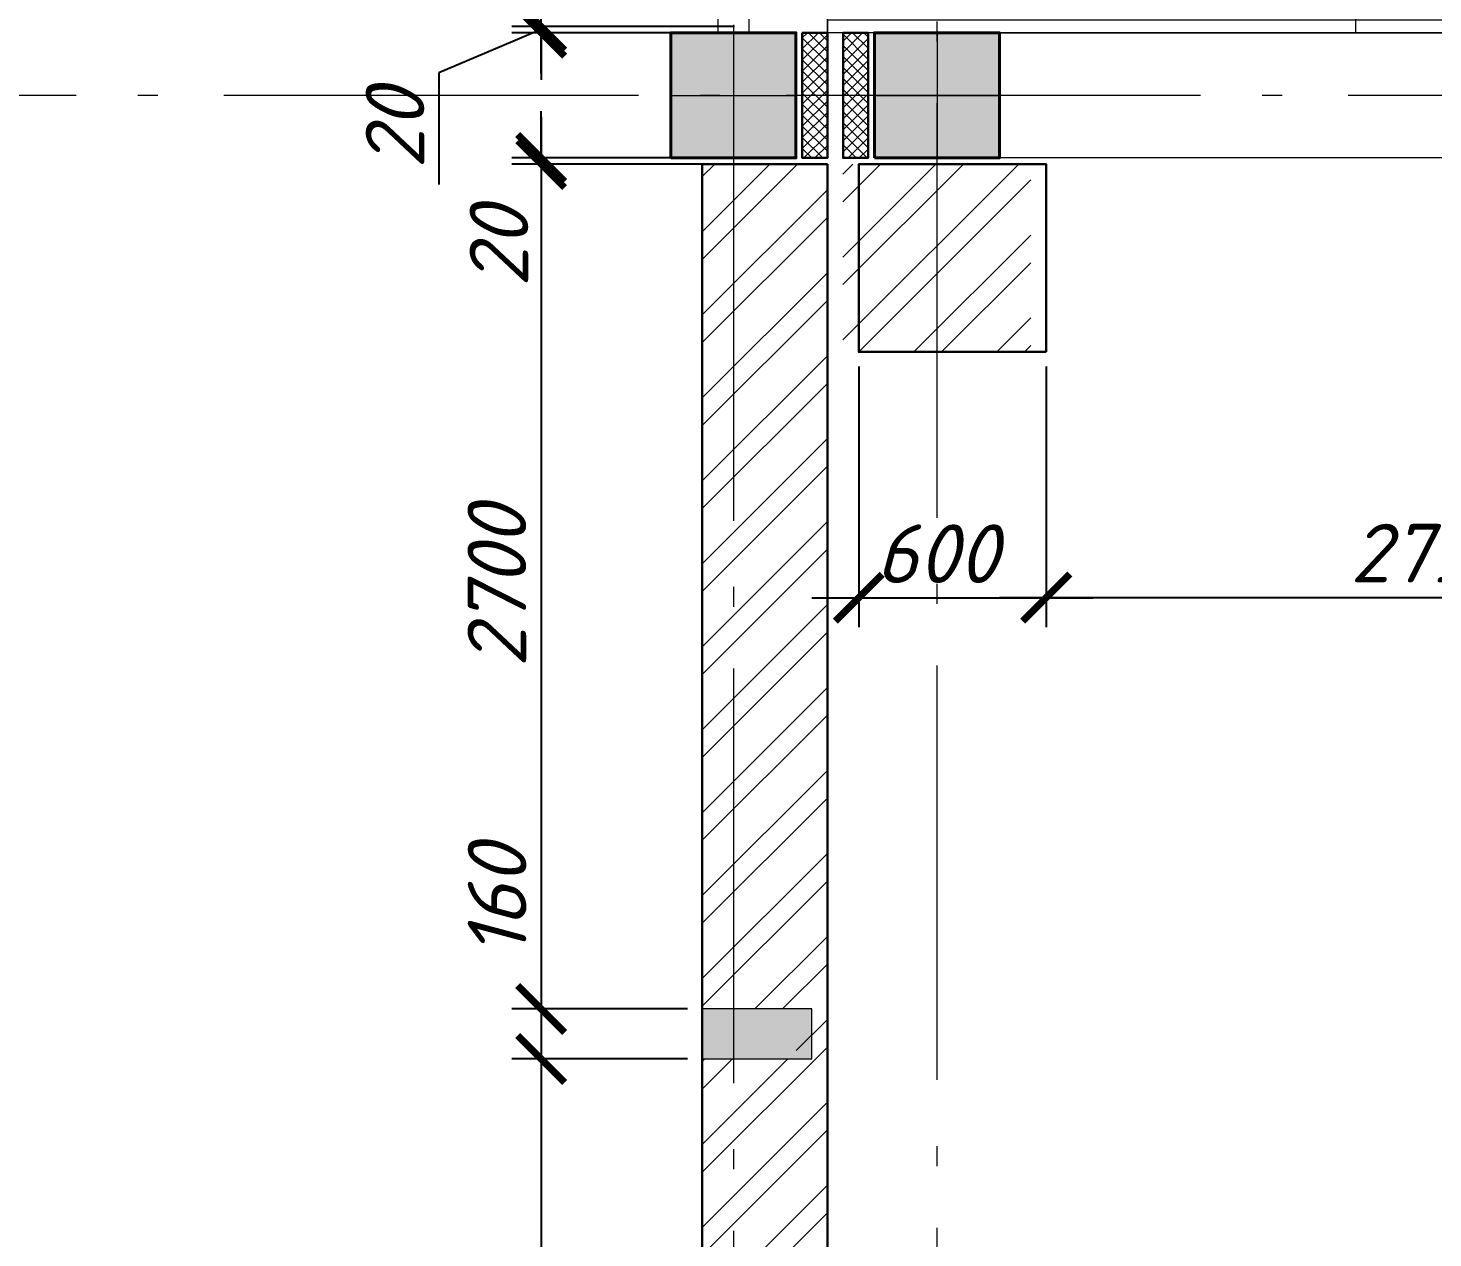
# Model space of a CAD drawing. Header units: millimetres. Extents: x -238377 to 196118, y -123284 to 30177.
# Drawn here: x -186906 to -182415, y -76862 to -72995 of the extents above; entities that cross this region are included whole.
import ezdxf
from ezdxf.enums import TextEntityAlignment as Align

# ---------------------------------------------------------------- set-up
doc = ezdxf.new("R2010")
doc.units = ezdxf.units.MM
doc.header["$MEASUREMENT"] = 0
doc.linetypes.add('Double Dashed', pattern=[1797.2222328186035, 1325, -211.6666555404663, 63.33334445953369, -197.2222328186035])
doc.linetypes.add('Штриховая', pattern=[5644.444465637207, 2822.222232818604, -2822.222232818603])
doc.layers.get('0').update_dxf_attribs({"lineweight": 5})
doc.layers.add('#Hatch', color=7, linetype='Continuous', lineweight=5, true_color=0x4d4d4d)
doc.layers.add('#Каркас', color=7, linetype='Continuous', lineweight=5, true_color=0x757575)
for name, color, linetype, lineweight in [('#Бетон', 10, 'Continuous', 15), ('#размеры', 7, 'Continuous', 5), ('колонны_Ном._пера__94', 252, 'Continuous', 13), ('колонны_Ном._пера__99', 7, 'Continuous', 40), ('лестницы_Ном._пера__96', 7, 'Continuous', 13), ('оси_Ном._пера__96', 7, 'Continuous', 5), ('чертеж_Ном._пера__96', 7, 'Continuous', 13), ('чертеж_Ном._пера__97', 7, 'Continuous', 20)]:
    doc.layers.add(name, color=color, linetype=linetype, lineweight=lineweight)
for name, color, linetype in [('#стены наруж', 7, 'Continuous'), ('колонны', 7, 'Continuous'), ('оси', 7, 'Continuous')]:
    doc.layers.add(name, color=color, linetype=linetype)
doc.styles.add('STEP PR', font='isocpeui.ttf')
doc.styles.add('СГЕНЕРИР_СТИЛЬ_3', font='gost_2_304-81_type.ttf')
doc.dimstyles.new('SPDS', dxfattribs={"dimscale": 10, "dimtxt": 2.5, "dimasz": 2, "dimexe": 1.25, "dimexo": 0.625, "dimtad": 1, "dimdec": 0, "dimrnd": 0.001, "dimtxsty": 'STEP PR', "dimblk": 'ARCHTICK', "dimcen": 2.5, "dimdle": 2, "dimclrd": 256, "dimclre": 256, "dimclrt": 7, "dimadec": 0, "dimazin": 2, "dimtfac": 0.75, "dimtdec": 0, "dimtmove": 1, "dimatfit": 3, "dimfxl": 1, "dimtolj": 1, "dimarcsym": 1})
pattern_1 = [(45, (0, 0), (-132.5825214724776, 132.5825214724777), []), (45, (88.38834750000002, 0), (-132.5825214724776, 132.5825214724777), [])]

# ---------------------------------------------------------------- blocks, each defined once
blk = doc.blocks.new('л 4050h')
at = {"color": 8, "lineweight": 0, "true_color": 0x737373}
for centre, radius in [((2148.955879294192, 4800), 28.24369031123934), ((1599.205592194359, 1054.975001206311), 45.56153539167691)]:
    blk.add_circle(centre, radius, dxfattribs=at)
at = {"layer": 'лестницы_Ном._пера__96', "color": 8, "lineweight": 0, "true_color": 0x737373}
for p, q in [((-101.0441207058075, 5900), (2698.955879294194, 5900)), ((-100.5444067955159, 504.9750012063111), (-101.0441207058075, 5900)), ((2698.955879294194, 5900), (2698.955879294194, 1800)), ((-101.0441207058075, 4800), (998.9558792941926, 4800)), ((448.9558792941925, 4800), (248.9558792941925, 4600)), ((448.9558792941925, 4800), (648.9558792941928, 4600)), ((448.9875192054357, 1604.975001206311), (448.9605259791117, 4800)), ((998.9558792941926, 1604.975001206311), (998.9558792941926, 4800)), ((2698.955879294194, 4800), (1598.955879294192, 4800)), ((2148.955879294192, 4800), (2148.955879294192, 1800)), ((-101.0441207058075, 4500), (998.9558792941926, 4500)), ((2698.955879294194, 4500), (1598.955879294192, 4500)), ((-101.0441207058075, 4200), (998.9558792941926, 4200)), ((2698.955879294194, 4200), (1598.955879294192, 4200)), ((-101.0441207058075, 3900), (998.9558792941926, 3900)), ((2698.955879294194, 3900), (1598.955879294192, 3900)), ((-101.0441207058075, 3600), (998.9558792941926, 3600)), ((2698.955879294194, 3600), (1598.955879294192, 3600)), ((-101.0441207058075, 3300), (998.9558792941926, 3300)), ((2698.955879294194, 3300), (1598.955879294192, 3300)), ((-101.0441207058075, 3000), (998.9558792941926, 3000)), ((2698.955879294194, 3000), (1598.955879294192, 3000)), ((2698.955879294194, 3000), (1598.955879294192, 3000)), ((-101.0441207058075, 2700), (998.9558792941926, 2700)), ((2698.955879294194, 2700), (1598.955879294192, 2700)), ((-101.0441207058075, 2400), (998.9558792941926, 2400)), ((2698.455879294194, 2400), (1599.455879294192, 2400)), ((-101.0441207058075, 2100), (998.9558792941926, 2100)), ((2698.455879294194, 2100), (1599.455879294192, 2100)), ((2148.955879294192, 1800), (1948.955879294192, 2000)), ((2148.955879294192, 1800), (2348.955879294194, 2000)), ((-101.0441207058075, 1800), (998.9558792941926, 1800)), ((-160.5444067955159, 504.9750012063111), (-160.6462942383811, 1604.975001206312)), ((99.20559219436028, 504.9750012063116), (99.20559219436052, 1604.975001206312)), ((399.2055921943603, 504.9750012063116), (399.2055921943605, 1604.975001206312)), ((699.2055921943602, 504.9750012063113), (699.2055921943602, 1604.975001206311)), ((999.2055921943604, 504.9750012063113), (999.2055921943604, 1604.975001206311)), ((1299.205592194359, 504.9750012063113), (1299.205592194361, 1604.975001206311)), ((1599.205592194359, 504.9750012063113), (1599.20559219436, 1604.975001206311)), ((1599.205592194359, 505.4750012063113), (1599.20559219436, 1604.475001206311)), ((99.20559219436052, 1054.975001206311), (299.2055921943605, 1254.975001206311)), ((1599.20559219436, 1054.975001206311), (99.20559219436052, 1054.975001206311)), ((99.20559219436052, 1054.975001206311), (299.2055921943605, 854.9750012063114))]:
    blk.add_line(p, q, dxfattribs=at)
at = {"layer": 'лестницы_Ном._пера__96', "color": 8, "true_color": 0x737373}
for p, q in [((998.9558792941923, 4800), (1789.205878284068, 4800)), ((99.20559219436028, 504.9750012063116), (99.20559219436052, 1604.975001206312))]:
    blk.add_line(p, q, dxfattribs=at)
at = {"layer": 'лестницы_Ном._пера__96', "color": 8, "linetype": 'Continuous', "lineweight": 15, "true_color": 0x737373}
blk.add_line((3288.61509976363, 1800), (1599.190361150155, 1799.863973493446), dxfattribs=at)
at = {"layer": 'лестницы_Ном._пера__96', "color": 8, "linetype": 'Штриховая', "lineweight": 0, "ltscale": 0.05, "true_color": 0x737373}
blk.add_line((-101.0441207058075, 600.0000000000008), (998.9558792941926, 600.0000000000008), dxfattribs=at)
at = {"layer": 'лестницы_Ном._пера__96', "color": 8, "linetype": 'Continuous', "true_color": 0x737373}
blk.add_line((1789.455591184236, 504.975001206311), (190.7497129001672, 504.9750012063113), dxfattribs=at)
at = {"layer": 'лестницы_Ном._пера__96', "color": 8, "lineweight": 0, "true_color": 0x737373}
for points in [[(-48.47011575044728, 1604.975001206312), (-48.47011575044469, 5857.109643665281), (2648.955879294194, 5857.109643665281), (2648.955879294194, 1800), (2648.955879294194, 1750), (3288.61509976363, 1750)], [(998.9558792941926, 1604.975001206311), (998.9558792941926, 545.3471598584476)]]:
    blk.add_lwpolyline(points, dxfattribs=at)
at = {"layer": 'лестницы_Ном._пера__96', "color": 8, "linetype": 'Continuous', "lineweight": 15, "true_color": 0x737373}
for points in [[(-160.6462942383807, 1604.975001206312), (1599.205593102147, 1604.975001206311), (1598.955879294192, 4800)], [(-160.5444067955159, 504.9750012063111), (1789.955591184235, 504.975001206311), (1789.955591184235, 504.975001206311), (3288.61509976363, 504.975001206311)]]:
    blk.add_lwpolyline(points, dxfattribs=at)
at = {"layer": 'лестницы_Ном._пера__96', "color": 8, "linetype": 'Continuous', "lineweight": 0, "true_color": 0x737373}
blk.add_lwpolyline([(3288.61509976363, 504.975001206311), (3288.61509976363, 1800)], dxfattribs=at)
at = {"layer": 'лестницы_Ном._пера__96', "color": 8, "linetype": 'Continuous', "true_color": 0x737373}
blk.add_arc((1599.455879294192, 2400.5), 0.5, 180, 270, dxfattribs=at)
at = {"layer": 'лестницы_Ном._пера__96', "color": 8, "lineweight": 0, "true_color": 0x737373}
blk.add_arc((2698.455879294194, 2400.5), 0.5, 270, 0, dxfattribs=at)
at = {"layer": 'лестницы_Ном._пера__96', "color": 8, "linetype": 'Continuous', "true_color": 0x737373}
for centre, major_axis, start_param, end_param in [((1599.20559219436, 1604.475001206311), (0.3535533905933335, 0.3535533905933334), 5.497787143781968, 7.068583470577201), ((1899.205592194361, 1604.475001206311), (0.3535533905933335, 0.3535533905933334), 5.497787143781968, 7.068583470577201), ((1789.455591184236, 505.475001206311), (-0.3535533905933334, 0.3535533905933335), 2.356194490192176, 3.92699081698741)]:
    blk.add_ellipse(centre, major_axis=major_axis, ratio=0.9999999999996624, start_param=start_param, end_param=end_param, dxfattribs=at)
at = {"layer": 'чертеж_Ном._пера__97', "color": 8, "lineweight": 0, "true_color": 0x737373, "flags": 128}
for points in [[(-160.6422407232505, 1561.212330182254), (1653.548002313858, 1561.240241591131), (1653.548002313858, 4850), (945.598805778602, 4850), (945.5988057786011, 1604.975001206311)], [(-160.5481462646139, 545.3471598584475), (3288.61509976363, 545.3471598584481), (3288.61509976363, 504.9750012063117)]]:
    blk.add_lwpolyline(points, dxfattribs=at)
blk = doc.blocks.new('Стандартный маркер сетки_6')
at = {"layer": 'оси_Ном._пера__96', "linetype": 'Double Dashed'}
blk.add_line((899.998, 0), (20403.37020438521, 0), dxfattribs=at)
at = {"layer": 'оси_Ном._пера__96', "style": 'СГЕНЕРИР_СТИЛЬ_3'}
blk.add_attdef('AC_MarkerText_1', text='', height=350, rotation=90.00000000000001, dxfattribs=at).set_placement((21973.06481044581, -122.1820000000037), align=Align.BOTTOM_LEFT)
blk = doc.blocks.new('Стандартный маркер сетки_17')
at = {"layer": 'оси_Ном._пера__96', "linetype": 'Double Dashed'}
blk.add_line((899.998, 0), (20403.37020438521, 0), dxfattribs=at)
at = {"layer": 'оси_Ном._пера__96', "style": 'СГЕНЕРИР_СТИЛЬ_3'}
blk.add_attdef('AC_MarkerText_1', text='', height=350, rotation=90.00000000000001, dxfattribs=at).set_placement((21973.06481044581, -122.1820000000037), align=Align.BOTTOM_LEFT)
blk = doc.blocks.new('Колонна_15_1', base_point=(22378.99723129311, 71855.66050761616))
at = {"layer": 'колонны_Ном._пера__94', "linetype": 'Continuous', "true_color": 0x7d7d7d}
blk.add_hatch(color=8, dxfattribs=at).paths.add_polyline_path([(22178.99723129311, 71646.72119272557), (22578.99723129311, 71646.72119272557), (22578.99723129312, 72046.72119272557), (22178.99723129311, 72046.72119272557)])
blk.add_hatch(color=8, dxfattribs=at).paths.add_polyline_path([(22178.99723129311, 71646.72119272557), (22578.99723129311, 71646.72119272557), (22578.99723129312, 72046.72119272557), (22178.99723129311, 72046.72119272557)])
at = {"layer": 'колонны_Ном._пера__99', "linetype": 'Continuous', "flags": 128}
blk.add_lwpolyline([(22178.99723129311, 71646.72119272557), (22578.99723129311, 71646.72119272557), (22578.99723129311, 72046.72119272557), (22178.99723129311, 72046.72119272557)], close=True, dxfattribs=at)
at = {"layer": 'колонны_Ном._пера__99', "color": 8, "linetype": 'Continuous', "true_color": 0x737373, "flags": 128}
blk.add_lwpolyline([(22178.99723129311, 71646.72119272557), (22578.99723129311, 71646.72119272557), (22578.99723129311, 72046.72119272557), (22178.99723129311, 72046.72119272557)], close=True, dxfattribs=at)
at = {"layer": 'оси_Ном._пера__96', "color": 253, "lineweight": 5, "true_color": 0x9c9c9c}
for points in [[(22379.28954720434, 72046.72119272557), (22379.28954720434, 71646.72119272557)], [(22379.28954720434, 72046.72119272557), (22379.28954720434, 71646.72119272557)], [(22178.99723129311, 71846.72119272557), (22578.99723129311, 71846.72119272557)], [(22178.99723129311, 71846.72119272557), (22578.99723129311, 71846.72119272557)]]:
    blk.add_lwpolyline(points, dxfattribs=at)
blk = doc.blocks.new('_ArchTick')
at = {"color": 0, "linetype": 'ByBlock', "const_width": 0.15}
blk.add_lwpolyline([(-0.5, -0.5), (0.5, 0.5)], dxfattribs=at)
blk = doc.blocks.new('*D65')
at = {"layer": '#размеры', "lineweight": -2, "transparency": 16777216}
for p, q in [((-184250.8809955969, -74077.26718151149), (-184250.8809955969, -74909.80933126442)), ((-183651.2957095267, -74077.2671872373), (-183651.2957095267, -74909.80933126442)), ((-184400.8809955969, -74816.05933126442), (-183501.2957095267, -74816.05933126442))]:
    blk.add_line(p, q, dxfattribs=at)
at = {"layer": 'Defpoints', "color": 0, "transparency": 16777216}
for p in [(-184250.8809955969, -74030.39218151149), (-183651.2957095267, -74030.3921872373), (-183651.2957095267, -74816.05933126442)]:
    blk.add_point(p, dxfattribs=at)
at = {"layer": '#размеры', "lineweight": -2, "transparency": 16777216, "xscale": 150, "yscale": 150, "zscale": 150, "rotation": 180}
blk.add_blockref('_ArchTick', (-184250.8809955969, -74816.05933126442), dxfattribs=at)
at = {"layer": '#размеры', "lineweight": -2, "transparency": 16777216, "xscale": 150, "yscale": 150, "zscale": 150}
blk.add_blockref('_ArchTick', (-183651.2957095267, -74816.05933126442), dxfattribs=at)
at = {"layer": '#размеры', "color": 7, "transparency": 16777216, "insert": (-184001.174375006, -74675.43433126442), "char_height": 187.5, "attachment_point": 5, "style": 'STEP PR'}
blk.add_mtext('\\A1;600', dxfattribs=at)
blk = doc.blocks.new('*D66')
at = {"layer": '#размеры', "lineweight": -2, "transparency": 16777216}
for p, q in [((-183651.2957095267, -74077.2671872373), (-183651.2957095267, -74909.11943591938)), ((-180901.170939513, -74208.92271871518), (-180901.170939513, -74909.11943591938)), ((-183801.2957095267, -74815.36943591938), (-180751.170939513, -74815.36943591938))]:
    blk.add_line(p, q, dxfattribs=at)
at = {"layer": 'Defpoints', "color": 0, "transparency": 16777216}
for p in [(-183651.2957095267, -74030.3921872373), (-180901.170939513, -74162.04771871518), (-180901.170939513, -74815.36943591938)]:
    blk.add_point(p, dxfattribs=at)
at = {"layer": '#размеры', "lineweight": -2, "transparency": 16777216, "xscale": 150, "yscale": 150, "zscale": 150, "rotation": 180}
blk.add_blockref('_ArchTick', (-183651.2957095267, -74815.36943591938), dxfattribs=at)
at = {"layer": '#размеры', "lineweight": -2, "transparency": 16777216, "xscale": 150, "yscale": 150, "zscale": 150}
blk.add_blockref('_ArchTick', (-180901.170939513, -74815.36943591938), dxfattribs=at)
at = {"layer": '#размеры', "color": 7, "transparency": 16777216, "insert": (-182417.3800004822, -74673.53704955574), "char_height": 187.5, "attachment_point": 5, "style": 'STEP PR'}
blk.add_mtext('\\A1;2750', dxfattribs=at)
blk = doc.blocks.new('Связ001')
at = {"layer": '#Каркас', "color": 102, "linetype": 'Continuous', "lineweight": 9}
blk.add_lwpolyline([(5837.399865125191, 0), (5837.399865125191, 100.0000000000004), (0, 100.0000000000011), (0, 7.674e-13), (5837.399865125191, 0)], dxfattribs=at)
blk = doc.blocks.new('*D76')
at = {"layer": '#размеры', "lineweight": -2, "transparency": 16777216}
for p, q in [((-185606.7649746139, -72845.22585853025), (-185606.7649746139, -72426.75994943934)), ((-185265.9755126239, -73140.39203048857), (-185265.9755126239, -72660.40777886174)), ((-185265.9755126239, -72900.39990467516), (-185606.7649746139, -72845.22585853025)), ((-184647.8392230428, -72810.40777886174), (-185359.7255126239, -72810.40777886174)), ((-184647.6602439917, -72990.39203048857), (-185359.7255126239, -72990.39203048857))]:
    blk.add_line(p, q, dxfattribs=at)
at = {"layer": 'Defpoints', "color": 0, "transparency": 16777216}
for p in [(-185265.9755126239, -72810.40777886174), (-184600.9642230428, -72810.40777886174), (-184600.7852439917, -72990.39203048857)]:
    blk.add_point(p, dxfattribs=at)
at = {"layer": '#размеры', "lineweight": -2, "transparency": 16777216, "xscale": 150, "yscale": 150, "zscale": 150}
for p, rotation in [((-185265.9755126239, -72810.40777886174), 90), ((-185265.9755126239, -72990.39203048857), 270)]:
    blk.add_blockref('_ArchTick', p, dxfattribs=dict(at, rotation=rotation))
at = {"layer": '#размеры', "color": 7, "transparency": 16777216, "insert": (-185747.3899746139, -72635.99290398482), "char_height": 187.5, "attachment_point": 5, "rotation": 90, "style": 'STEP PR'}
blk.add_mtext('\\A1;180', dxfattribs=at)
blk = doc.blocks.new('*D90')
at = {"layer": '#размеры', "lineweight": -2, "transparency": 16777216}
for p, q in [((-185265.9755126239, -72990.39203048857), (-185265.9755126239, -72840.39203048857)), ((-185265.9755126239, -73000.39210886294), (-185592.7820992295, -73138.66280037811)), ((-184647.6602439917, -72990.39203048857), (-185359.7255126239, -72990.39203048857)), ((-184645.2064394671, -73010.39218723732), (-185359.7255126239, -73010.39218723732)), ((-185265.9755126239, -72990.39203048857), (-185265.9755126239, -73010.39218723732)), ((-185265.9755126239, -72990.39203048857), (-185265.9755126239, -73010.39218723732)), ((-185265.9755126239, -73010.39218723732), (-185265.9755126239, -73160.39218723732)), ((-185592.7820992295, -73138.66280037811), (-185592.7820992295, -73494.77075492356))]:
    blk.add_line(p, q, dxfattribs=at)
at = {"layer": 'Defpoints', "color": 0, "transparency": 16777216}
for p in [(-185265.9755126239, -73010.39218723732), (-184600.7852439917, -72990.39203048857), (-184598.3314394671, -73010.39218723732)]:
    blk.add_point(p, dxfattribs=at)
at = {"layer": '#размеры', "lineweight": -2, "transparency": 16777216, "xscale": 150, "yscale": 150, "zscale": 150}
for p, rotation in [((-185265.9755126239, -72990.39203048857), 270), ((-185265.9755126239, -73010.39218723732), 90)]:
    blk.add_blockref('_ArchTick', p, dxfattribs=dict(at, rotation=rotation))
at = {"layer": '#размеры', "color": 7, "transparency": 16777216, "insert": (-185733.4070992295, -73316.71677765086), "char_height": 187.5, "attachment_point": 5, "rotation": 90, "style": 'STEP PR'}
blk.add_mtext('\\A1;20', dxfattribs=at)
blk = doc.blocks.new('*D91')
at = {"layer": '#размеры', "lineweight": -2, "transparency": 16777216}
for p, q in [((-185265.9755126239, -73410.39218723732), (-185265.9755126239, -73260.39218723732)), ((-184698.3382554242, -73410.39218723732), (-185359.7255126239, -73410.39218723732)), ((-184698.3382554242, -73430.39235569001), (-185359.7255126239, -73430.39235569001)), ((-185265.9755126239, -73410.39218723732), (-185265.9755126239, -73430.39235569001)), ((-185265.9755126239, -73430.39235569001), (-185265.9755126239, -73580.39235569001))]:
    blk.add_line(p, q, dxfattribs=at)
at = {"layer": 'Defpoints', "color": 0, "transparency": 16777216}
for p in [(-185265.9755126239, -73430.39235569001), (-184651.4632554242, -73410.39218723732), (-184651.4632554242, -73430.39235569001)]:
    blk.add_point(p, dxfattribs=at)
at = {"layer": '#размеры', "lineweight": -2, "transparency": 16777216, "xscale": 150, "yscale": 150, "zscale": 150}
for p, rotation in [((-185265.9755126239, -73410.39218723732), 270), ((-185265.9755126239, -73430.39235569001), 90)]:
    blk.add_blockref('_ArchTick', p, dxfattribs=dict(at, rotation=rotation))
at = {"layer": '#размеры', "color": 7, "transparency": 16777216, "insert": (-185401.1842253367, -73694.82045262007), "char_height": 187.5, "attachment_point": 5, "rotation": 90, "style": 'STEP PR'}
blk.add_mtext('\\A1;20', dxfattribs=at)
blk = doc.blocks.new('*D98')
at = {"layer": '#размеры', "lineweight": -2, "transparency": 16777216}
for p, q in [((-185265.9755126239, -73280.39235569001), (-185265.9755126239, -76280.39218723732)), ((-184698.3382554242, -73430.39235569001), (-185359.7255126239, -73430.39235569001)), ((-184798.045939513, -76130.39218723732), (-185359.7255126239, -76130.39218723732))]:
    blk.add_line(p, q, dxfattribs=at)
at = {"layer": 'Defpoints', "color": 0, "transparency": 16777216}
for p in [(-184651.4632554242, -73430.39235569001), (-185265.9755126239, -76130.39218723732), (-184751.170939513, -76130.39218723732)]:
    blk.add_point(p, dxfattribs=at)
at = {"layer": '#размеры', "lineweight": -2, "transparency": 16777216, "xscale": 150, "yscale": 150, "zscale": 150}
for p, rotation in [((-185265.9755126239, -73430.39235569001), 90), ((-185265.9755126239, -76130.39218723732), 270)]:
    blk.add_blockref('_ArchTick', p, dxfattribs=dict(at, rotation=rotation))
at = {"layer": '#размеры', "color": 7, "transparency": 16777216, "insert": (-185407.8078989875, -74780.39227146369), "char_height": 187.5, "attachment_point": 5, "rotation": 90, "style": 'STEP PR'}
blk.add_mtext('\\A1;2700', dxfattribs=at)
blk = doc.blocks.new('сердечник160х300')
at = {"layer": '#Hatch', "true_color": 0xa6a6a6}
h = blk.add_hatch(color=253, dxfattribs=at)
h.dxf.hatch_style = 1
h.paths.add_polyline_path([(80, 150), (-80, 150), (-80, -197.9140876074671), (80, -197.9140876074671)])
at = {"layer": '#Бетон'}
blk.add_lwpolyline([(80, -200), (80, 150), (-80, 150), (-80, -200)], close=True, dxfattribs=at)
blk = doc.blocks.new('*D302')
at = {"layer": '#размеры', "lineweight": -2, "transparency": 16777216}
for p, q in [((-185265.9755126239, -75980.39218723732), (-185265.9755126239, -76440.39218723732)), ((-184798.045939513, -76130.39218723732), (-185359.7255126239, -76130.39218723732)), ((-184798.045939513, -76290.39218723732), (-185359.7255126239, -76290.39218723732))]:
    blk.add_line(p, q, dxfattribs=at)
at = {"layer": 'Defpoints', "color": 0, "transparency": 16777216}
for p in [(-184751.170939513, -76130.39218723732), (-185265.9755126239, -76290.39218723732), (-184751.170939513, -76290.39218723732)]:
    blk.add_point(p, dxfattribs=at)
at = {"layer": '#размеры', "lineweight": -2, "transparency": 16777216, "xscale": 150, "yscale": 150, "zscale": 150}
for p, rotation in [((-185265.9755126239, -76130.39218723732), 90), ((-185265.9755126239, -76290.39218723732), 270)]:
    blk.add_blockref('_ArchTick', p, dxfattribs=dict(at, rotation=rotation))
at = {"layer": '#размеры', "color": 7, "transparency": 16777216, "insert": (-185406.9805126239, -75784.93480133335), "char_height": 187.5, "attachment_point": 5, "rotation": 90, "style": 'STEP PR'}
blk.add_mtext('\\A1;160', dxfattribs=at)
blk = doc.blocks.new('*D303')
at = {"layer": '#размеры', "lineweight": -2, "transparency": 16777216}
for p, q in [((-185265.9755126239, -76140.39218723732), (-185265.9755126239, -79140.39218723732)), ((-184798.045939513, -76290.39218723732), (-185359.7255126239, -76290.39218723732)), ((-184798.045939513, -78990.39218723732), (-185359.7255126239, -78990.39218723732))]:
    blk.add_line(p, q, dxfattribs=at)
at = {"layer": 'Defpoints', "color": 0, "transparency": 16777216}
for p in [(-184751.170939513, -76290.39218723732), (-185265.9755126239, -78990.39218723732), (-184751.170939513, -78990.39218723732)]:
    blk.add_point(p, dxfattribs=at)
at = {"layer": '#размеры', "lineweight": -2, "transparency": 16777216, "xscale": 150, "yscale": 150, "zscale": 150}
for p, rotation in [((-185265.9755126239, -76290.39218723732), 90), ((-185265.9755126239, -78990.39218723732), 270)]:
    blk.add_blockref('_ArchTick', p, dxfattribs=dict(at, rotation=rotation))
at = {"layer": '#размеры', "color": 7, "transparency": 16777216, "insert": (-185407.8078989875, -77640.39218723735), "char_height": 187.5, "attachment_point": 5, "rotation": 90, "style": 'STEP PR'}
blk.add_mtext('\\A1;2700', dxfattribs=at)

msp = doc.modelspace()

# ---------------------------------------------------------------- hatches: boundary and pattern name
at = {"layer": '#Hatch'}
h = msp.add_hatch(dxfattribs=at)
h.set_pattern_fill('ANSI32', color=256, scale=500)
h.set_pattern_definition(pattern_1)
h.paths.add_polyline_path([(-214871.4632554243, -73000.39218723732), (-215271.4632554243, -73000.39218723732), (-215271.4632554243, -73079.65484145956), (-215271.4632554243, -73148.91749568179), (-215271.4632554243, -73210.39218723727), (-214871.4632554242, -73210.39218723727)])
h.paths.add_polyline_path([(-214871.4632554242, -73210.39218723727), (-215271.4632554243, -73210.39218723727), (-215271.4632554243, -73359.42966075352), (-215271.4632554243, -73410.3921872373), (-215271.4632554243, -79210.39218723729), (-214871.4632554242, -79210.39218723729), (-214871.4632554242, -76290.39218723732), (-215171.4632554242, -76290.39218723732), (-215171.4632554242, -76130.39218723732), (-214871.4632554242, -76130.39218723732)])
edge = h.paths.add_edge_path(flags=17)
edge.add_line((-208348.4642443675, -79430.3921872373), (-208954.462266481, -79430.3921872373))
edge.add_arc((-208651.4632554242, -79221.7351483449), 367.8942247177872, 214.5528270388531, 325.4471729611469)
edge = h.paths.add_edge_path(flags=17)
edge.add_line((-190348.1719284563, -79430.3921872373), (-190954.1699505697, -79430.3921872373))
edge.add_arc((-190651.170939513, -79221.73514834487), 367.8942247177954, 214.5528270388549, 325.447172961145)
edge = h.paths.add_edge_path(flags=17)
edge.add_line((-184351.170939513, -79430.3921872373), (-184816.0085177568, -79430.3921872373))
edge.add_arc((-184655.4249727017, -79306.89937507304), 202.5772682180998, 217.5611959054027, 292.5426380932222)
edge.add_arc((-184412.2873247632, -79405.21722185), 187.7877912999925, 208.2145893300011, 288.9931141384288)
edge.add_line((-184351.170939513, -79582.78141310283), (-184351.170939513, -79430.3921872373))
edge = h.paths.add_edge_path()
edge.add_line((-187571.4632554242, -79430.39218723732), (-187571.4632554242, -79730.3921872373))
edge.add_line((-187571.4632554242, -79730.3921872373), (-187731.4632554242, -79730.39218723727))
edge.add_line((-187731.4632554242, -79730.39218723727), (-187731.4632554242, -79430.39218723732))
edge.add_line((-187731.4632554242, -79430.39218723732), (-190348.1719284563, -79430.3921872373))
edge.add_arc((-190651.170939513, -79221.73514834486), 367.8942247178201, 214.5528270388606, 325.4471729611394, ccw=False)
edge.add_line((-190954.1699505697, -79430.3921872373), (-193571.4632583214, -79430.3921872373))
edge.add_line((-193571.4632583214, -79430.3921872373), (-193571.4632583214, -79730.3921872373))
edge.add_line((-193571.4632583214, -79730.3921872373), (-193731.4632583214, -79730.39218723727))
edge.add_line((-193731.4632583214, -79730.39218723727), (-193731.4632583214, -79430.3921872373))
edge.add_line((-193731.4632583214, -79430.3921872373), (-199571.4632554242, -79430.3921872373))
edge.add_line((-199571.4632554242, -79430.3921872373), (-199571.4632554242, -79730.39218723727))
edge.add_line((-199571.4632554242, -79730.39218723727), (-199731.4632554242, -79730.3921872373))
edge.add_line((-199731.4632554242, -79730.3921872373), (-199731.4632554242, -79430.39218723729))
edge.add_line((-199731.4632554242, -79430.39218723729), (-205571.4632554243, -79430.3921872373))
edge.add_line((-205571.4632554243, -79430.3921872373), (-205571.4632554242, -79730.3921872373))
edge.add_line((-205571.4632554242, -79730.3921872373), (-205731.4632554243, -79730.39218723727))
edge.add_line((-205731.4632554243, -79730.39218723727), (-205731.4632554243, -79430.3921872373))
edge.add_line((-205731.4632554243, -79430.3921872373), (-208348.4642443675, -79430.3921872373))
edge.add_arc((-208651.4632554242, -79221.73514834495), 367.8942247177624, 214.5528270388475, 325.4471729611525, ccw=False)
edge.add_line((-208954.462266481, -79430.3921872373), (-211571.3170974686, -79430.3921872373))
edge.add_line((-211571.3170974686, -79430.3921872373), (-211571.3170974686, -79730.3921872373))
edge.add_line((-211571.3170974686, -79730.3921872373), (-211731.3170974687, -79730.3921872373))
edge.add_line((-211731.3170974687, -79730.3921872373), (-211731.3170974686, -79430.3921872373))
edge.add_line((-211731.3170974686, -79430.3921872373), (-214871.4632554242, -79430.3921872373))
edge.add_line((-214871.4632554242, -79430.3921872373), (-214871.4632554242, -79210.39218723729))
edge.add_line((-214871.4632554242, -79210.39218723729), (-215271.4632554243, -79210.39218723729))
edge.add_line((-215271.4632554243, -79210.39218723729), (-215271.4632554243, -79830.3921872373))
edge.add_line((-215271.4632554243, -79830.3921872373), (-215271.4632554243, -80030.3921872373))
edge.add_line((-215271.4632554243, -80030.3921872373), (-214651.170939513, -80030.3921872373))
edge.add_line((-214651.170939513, -80030.3921872373), (-214651.1709395131, -79830.39218723694))
edge.add_line((-214651.1709395131, -79830.39218723694), (-208951.3170974687, -79830.39218723358))
edge.add_line((-208951.3170974687, -79830.39218723358), (-208951.3170974686, -80028.30402418485))
edge.add_line((-208951.3170974686, -80028.30402418485), (-208351.0247815574, -80028.30402418485))
edge.add_line((-208351.0247815574, -80028.30402418485), (-208351.0247815574, -79830.3921872373))
edge.add_line((-208351.0247815574, -79830.3921872373), (-202951.3170974687, -79830.3921872373))
edge.add_line((-202951.3170974687, -79830.3921872373), (-202951.3170974686, -80028.30402418485))
edge.add_line((-202951.3170974686, -80028.30402418485), (-202351.0247815574, -80028.30402418485))
edge.add_line((-202351.0247815574, -80028.30402418485), (-202351.0247815574, -79830.3921872373))
edge.add_line((-202351.0247815574, -79830.3921872373), (-196951.3170974687, -79830.3921872373))
edge.add_line((-196951.3170974687, -79830.3921872373), (-196951.3170974686, -80028.30402418485))
edge.add_line((-196951.3170974686, -80028.30402418485), (-196351.0247815574, -80028.30402418485))
edge.add_line((-196351.0247815574, -80028.30402418485), (-196351.0247815574, -79830.3921872373))
edge.add_line((-196351.0247815574, -79830.3921872373), (-190951.3170974687, -79830.3921872373))
edge.add_line((-190951.3170974687, -79830.3921872373), (-190951.3170974686, -80028.30402418485))
edge.add_line((-190951.3170974686, -80028.30402418485), (-190351.0247815573, -80028.30402418485))
edge.add_line((-190351.0247815573, -80028.30402418485), (-190351.0247815573, -79830.3921872373))
edge.add_line((-190351.0247815573, -79830.3921872373), (-184951.170939513, -79830.3921872373))
edge.add_line((-184951.170939513, -79830.3921872373), (-184951.170939513, -80030.3921872373))
edge.add_line((-184951.170939513, -80030.3921872373), (-184351.170939513, -80030.3921872373))
edge.add_line((-184351.170939513, -80030.3921872373), (-184351.170939513, -79830.39218723729))
edge.add_line((-184351.170939513, -79830.39218723729), (-184351.170939513, -79582.78141310283))
edge.add_arc((-184412.2873247631, -79405.21722184955), 187.787791300367, 208.2145893301288, 288.9931141383504, ccw=False)
edge.add_arc((-184655.4249727018, -79306.89937507334), 202.5772682179217, 217.561195905349, 292.5426380932502, ccw=False)
edge.add_line((-184816.0085177569, -79430.39218723732), (-187571.4632554242, -79430.39218723732))
h = msp.add_hatch(dxfattribs=at)
h.set_pattern_fill('ANSI37', color=256, scale=200)
h.set_pattern_definition([(45, (0, 0), (-17.67766952966368, 17.67766952966369), []), (135, (0, 0), (-17.67766952966369, -17.67766952966368), [])])
h.paths.add_polyline_path([(-184220.8809955969, -73010.39218723732), (-184300.8775601039, -73010.39218723732), (-184300.8775601039, -73210.39218723727), (-184220.8809955969, -73210.39218723727)])
h.paths.add_polyline_path([(-184220.8809955969, -73210.39218723727), (-184300.8775601039, -73210.39218723727), (-184300.8775601039, -73410.39218723732), (-184220.8809955969, -73410.39218723732)])
h.paths.add_polyline_path([(-184351.170939513, -73210.39218723727), (-184431.16750402, -73210.39218723727), (-184431.16750402, -73410.39218723732), (-184351.170939513, -73410.39218723732)])
h.paths.add_polyline_path([(-184351.170939513, -73010.39218723732), (-184431.16750402, -73010.39218723732), (-184431.16750402, -73210.39218723727), (-184351.170939513, -73210.39218723727)])
h = msp.add_hatch(dxfattribs=at)
h.set_pattern_fill('ANSI32', color=256, scale=500)
h.set_pattern_definition([(45, (-0.2965416355291381, 0), (-132.5825214724776, 132.5825214724777), []), (45, (88.09180586447089, 0), (-132.5825214724776, 132.5825214724777), [])])
h.paths.add_polyline_path([(-184001.4674811486, -73430.3921872373), (-184301.1741017394, -73430.3921872373), (-184301.1775372324, -74030.3921872373), (-184000.8857530706, -74030.3921872373)])
h.paths.add_polyline_path([(-183700.5870979228, -73430.3921872373), (-184001.4674811486, -73430.3921872373), (-184000.8857530706, -74030.3921872373), (-183700.5922511622, -74030.3921872373)])
h.paths.add_polyline_path([(-180501.4674811485, -73430.40413683496), (-180901.7597961226, -73430.3921872373), (-180901.7724336031, -74030.30676314185), (-180501.4674811485, -74030.33205707175)])
h.paths.add_polyline_path([(-180301.4674719114, -73430.41010727093), (-180501.4674811485, -73430.40413683496), (-180501.4674811485, -74030.33205707175), (-180301.4801187979, -74030.3446936037)])
h.paths.add_polyline_path([(-174501.4674811485, -73430.3921872373), (-174801.4674811485, -73430.3921872373), (-174801.467852701, -74030.3921872373), (-174501.467852701, -74030.3921872373)])
h.paths.add_polyline_path([(-174201.4674811485, -73430.3921872373), (-174501.4674811485, -73430.3921872373), (-174501.467852701, -74030.3921872373), (-174201.467852701, -74030.3921872373)])
h.paths.add_polyline_path([(-168501.4674811485, -73430.3921872373), (-168801.7597970597, -73430.3921872373), (-168801.7597970597, -74030.37331673673), (-168501.7597970597, -74030.37331673673)])
h.paths.add_polyline_path([(-168201.7597970598, -73430.3921872373), (-168501.4674811485, -73430.3921872373), (-168501.7597970597, -74030.37331673673), (-168201.7597970596, -74030.37331673673)])
h.paths.add_polyline_path([(-162501.4674811485, -73430.3921872373), (-162801.7597970597, -73430.3921872373), (-162801.7597970597, -74030.37331673673), (-162501.7597970597, -74030.37331673673)])
h.paths.add_polyline_path([(-162201.7597970598, -73430.3921872373), (-162501.4674811485, -73430.3921872373), (-162501.7597970597, -74030.37331673673), (-162201.7597970597, -74030.37331673673)])
h.paths.add_polyline_path([(-156501.4674811485, -73430.39216186848), (-156721.7597970597, -73430.39194023915), (-156721.7597970597, -73210.3921872373), (-156901.7498194942, -73210.3921872373), (-156901.7498194942, -73830.3896821466), (-156501.4674811485, -73830.39140444114)], flags=17)
h.paths.add_polyline_path([(-156301.6230455323, -73430.39236292582), (-156721.7597970597, -73430.39194023915), (-156721.7597970597, -73010.3921872373), (-156901.7498194942, -73010.39020735075), (-156901.7498194942, -73830.3896821466), (-156302.1061011833, -73830.3922622332), (-156302.1061011833, -73830.39166203316), (-156901.7498194942, -73830.39166203316), (-156901.7498194942, -74030.37279153259), (-156302.1061011833, -74030.37279153259), (-156302.1061011833, -73830.3922622332), (-156901.7498194942, -73830.3896821466), (-156901.7498194942, -73830.39166203316), (-156301.6184967391, -73830.39166203316)])
h = msp.add_hatch(dxfattribs=at)
h.set_pattern_fill('ANSI32', color=256, scale=500)
h.set_pattern_definition(pattern_1)
h.paths.add_polyline_path([(-184651.170939513, -76130.39218723732), (-184451.170939513, -76130.39218723732), (-184451.170939513, -76290.39218723732), (-184651.170939513, -76290.39218723732), (-184651.170939513, -78990.39218723732), (-184451.4632554242, -78990.39218723732), (-184401.3170974686, -78990.39218723732), (-184351.170939513, -78990.39218723732), (-184351.170939513, -73430.39235569001), (-184651.170939513, -73430.39235569001)])
h.paths.add_polyline_path([(-184751.170939513, -76130.39218723732), (-184651.170939513, -76130.39218723732), (-184651.170939513, -73430.39235569001), (-184751.170939513, -73430.39235569001)])
h.paths.add_polyline_path([(-184651.170939513, -76290.39218723732), (-184751.170939513, -76290.39218723732), (-184751.170939513, -78990.39218723732), (-184651.170939513, -78990.39218723732)])

# ---------------------------------------------------------------- linework, layer by layer
at = {"layer": '#стены наруж', "lineweight": 30}
for points in [[(-184431.16750402, -73010.39218723732), (-184351.170939513, -73010.39218723732), (-184351.170939513, -73410.39218723732), (-184431.16750402, -73410.39218723732)], [(-184220.8809955969, -73010.39218723732), (-184300.8775601039, -73010.39218723732), (-184300.8775601039, -73410.39218723732), (-184220.8809955969, -73410.39218723732)], [(-183651.2957095267, -74030.3921872373), (-183651.2905562873, -73430.3921872373), (-184250.8775601039, -73430.3921872373), (-184250.8809955969, -74030.3921872373)]]:
    msp.add_lwpolyline(points, close=True, dxfattribs=at)
for points in [[(-184751.170939513, -78990.39218723732), (-184751.170939513, -73430.39235569001), (-184351.170939513, -73430.39235569001)], [(-184351.170939513, -73430.39235569001), (-184351.170939513, -79430.3921872373), (-184451.4632554242, -79430.39218723727), (-184451.4632554242, -78990.39218723732), (-184751.170939513, -78990.39218723732)]]:
    msp.add_lwpolyline(points, dxfattribs=at)
at = {"layer": 'оси_Ном._пера__96', "linetype": 'Double Dashed'}
msp.add_line((-143619.1240855363, -73210.3921872373), (-216265.1570399013, -73210.39218723727), dxfattribs=at)
at = {"layer": 'чертеж_Ном._пера__96'}
msp.add_lwpolyline([(-183800.8809955969, -73010.39218723732), (-180701.4632554242, -73010.39218723732), (-180701.4632554242, -73410.39218723732), (-183800.8809955969, -73410.39218723732)], close=True, dxfattribs=at)

# ---------------------------------------------------------------- block references
at = {"layer": '#Каркас', "linetype": 'Continuous', "lineweight": 5, "xscale": 0.9584354169361496, "zscale": 1000, "rotation": 90}
msp.add_blockref('Связ001', (-184601.4632554242, -73010.39218723732), dxfattribs=at)
at = {"layer": '#размеры', "rotation": 90}
msp.add_blockref('сердечник160х300', (-184601.170939513, -76210.39218723732), dxfattribs=at)
at = {"layer": 'колонны'}
for p in [(-184651.4632554242, -73201.45287234672), (-184000.8809955969, -73201.45287234672)]:
    msp.add_blockref('Колонна_15_1', p, dxfattribs=at)
at = {"layer": 'лестницы_Ном._пера__96', "linetype": 'Continuous', "lineweight": 0, "xscale": -1, "zscale": 1000}
msp.add_blockref('л 4050h', (-181062.1985072193, -73515.36718844362), dxfattribs=at)
at = {"layer": 'оси', "color": 251, "linetype": 'Continuous', "lineweight": 13, "zscale": 1000, "rotation": 270}
for name, p in [('Стандартный маркер сетки_6', (-184651.170939513, -63358.95268091421)), ('Стандартный маркер сетки_17', (-184001.170939513, -63349.22176859768))]:
    msp.add_blockref(name, p, dxfattribs=at)

# ---------------------------------------------------------------- dimensions: what is measured, and where the dimension line sits
at = {"layer": '#размеры'}
for base, p1, p2, picture, middle in [((-185265.9755126239, -72810.40777886174), (-184600.7852439917, -72990.39203048857), (-184600.9642230428, -72810.40777886174), '*D76', (-185606.7649746139, -72798.35085853028)), ((-185265.9755126239, -73010.39218723732), (-184600.7852439917, -72990.39203048857), (-184598.3314394671, -73010.39218723732), '*D90', (-185592.7820992295, -73185.53780037814)), ((-185265.9755126239, -73430.39235569001), (-184651.4632554242, -73410.39218723732), (-184651.4632554242, -73430.39235569001), '*D91', (-185260.5592253367, -73694.82045262007)), ((-185265.9755126239, -76290.39218723732), (-184751.170939513, -76130.39218723732), (-184751.170939513, -76290.39218723732), '*D302', (-185266.3555126239, -75784.93480133335))]:
    dim = msp.add_linear_dim(base=base, p1=p1, p2=p2, angle=90, dimstyle='SPDS', override={"dimscale": 75, "dimtxsty": 'STEP PR'}, dxfattribs=at)
    dim.commit()
    dim.dimension.update_dxf_attribs({"geometry": picture, "text_midpoint": middle, "dimtype": 160})
for base, p1, p2, picture, middle in [((-185265.9755126239, -76130.39218723732), (-184651.4632554242, -73430.39235569001), (-184751.170939513, -76130.39218723732), '*D98', (-185407.8078989875, -74780.39227146369)), ((-185265.9755126239, -78990.39218723732), (-184751.170939513, -76290.39218723732), (-184751.170939513, -78990.39218723732), '*D303', (-185407.8078989875, -77640.39218723735))]:
    dim = msp.add_linear_dim(base=base, p1=p1, p2=p2, angle=90, dimstyle='SPDS', override={"dimscale": 75, "dimtxsty": 'STEP PR'}, dxfattribs=at)
    dim.commit()
    dim.dimension.update_dxf_attribs({"geometry": picture, "text_midpoint": middle})
for base, p1, p2, picture, middle in [((-183651.2957095267, -74816.05933126442), (-184250.8809955969, -74030.39218151149), (-183651.2957095267, -74030.3921872373), '*D65', (-184001.174375006, -74816.05933126442)), ((-180901.170939513, -74815.36943591938), (-183651.2957095267, -74030.3921872373), (-180901.170939513, -74162.04771871518), '*D66', (-182417.3800004822, -74815.36943591938))]:
    dim = msp.add_linear_dim(base=base, p1=p1, p2=p2, dimstyle='SPDS', override={"dimscale": 75, "dimtxsty": 'STEP PR'}, dxfattribs=at)
    dim.commit()
    dim.dimension.update_dxf_attribs({"geometry": picture, "text_midpoint": middle, "dimtype": 160})

doc.saveas('drawing.dxf')
